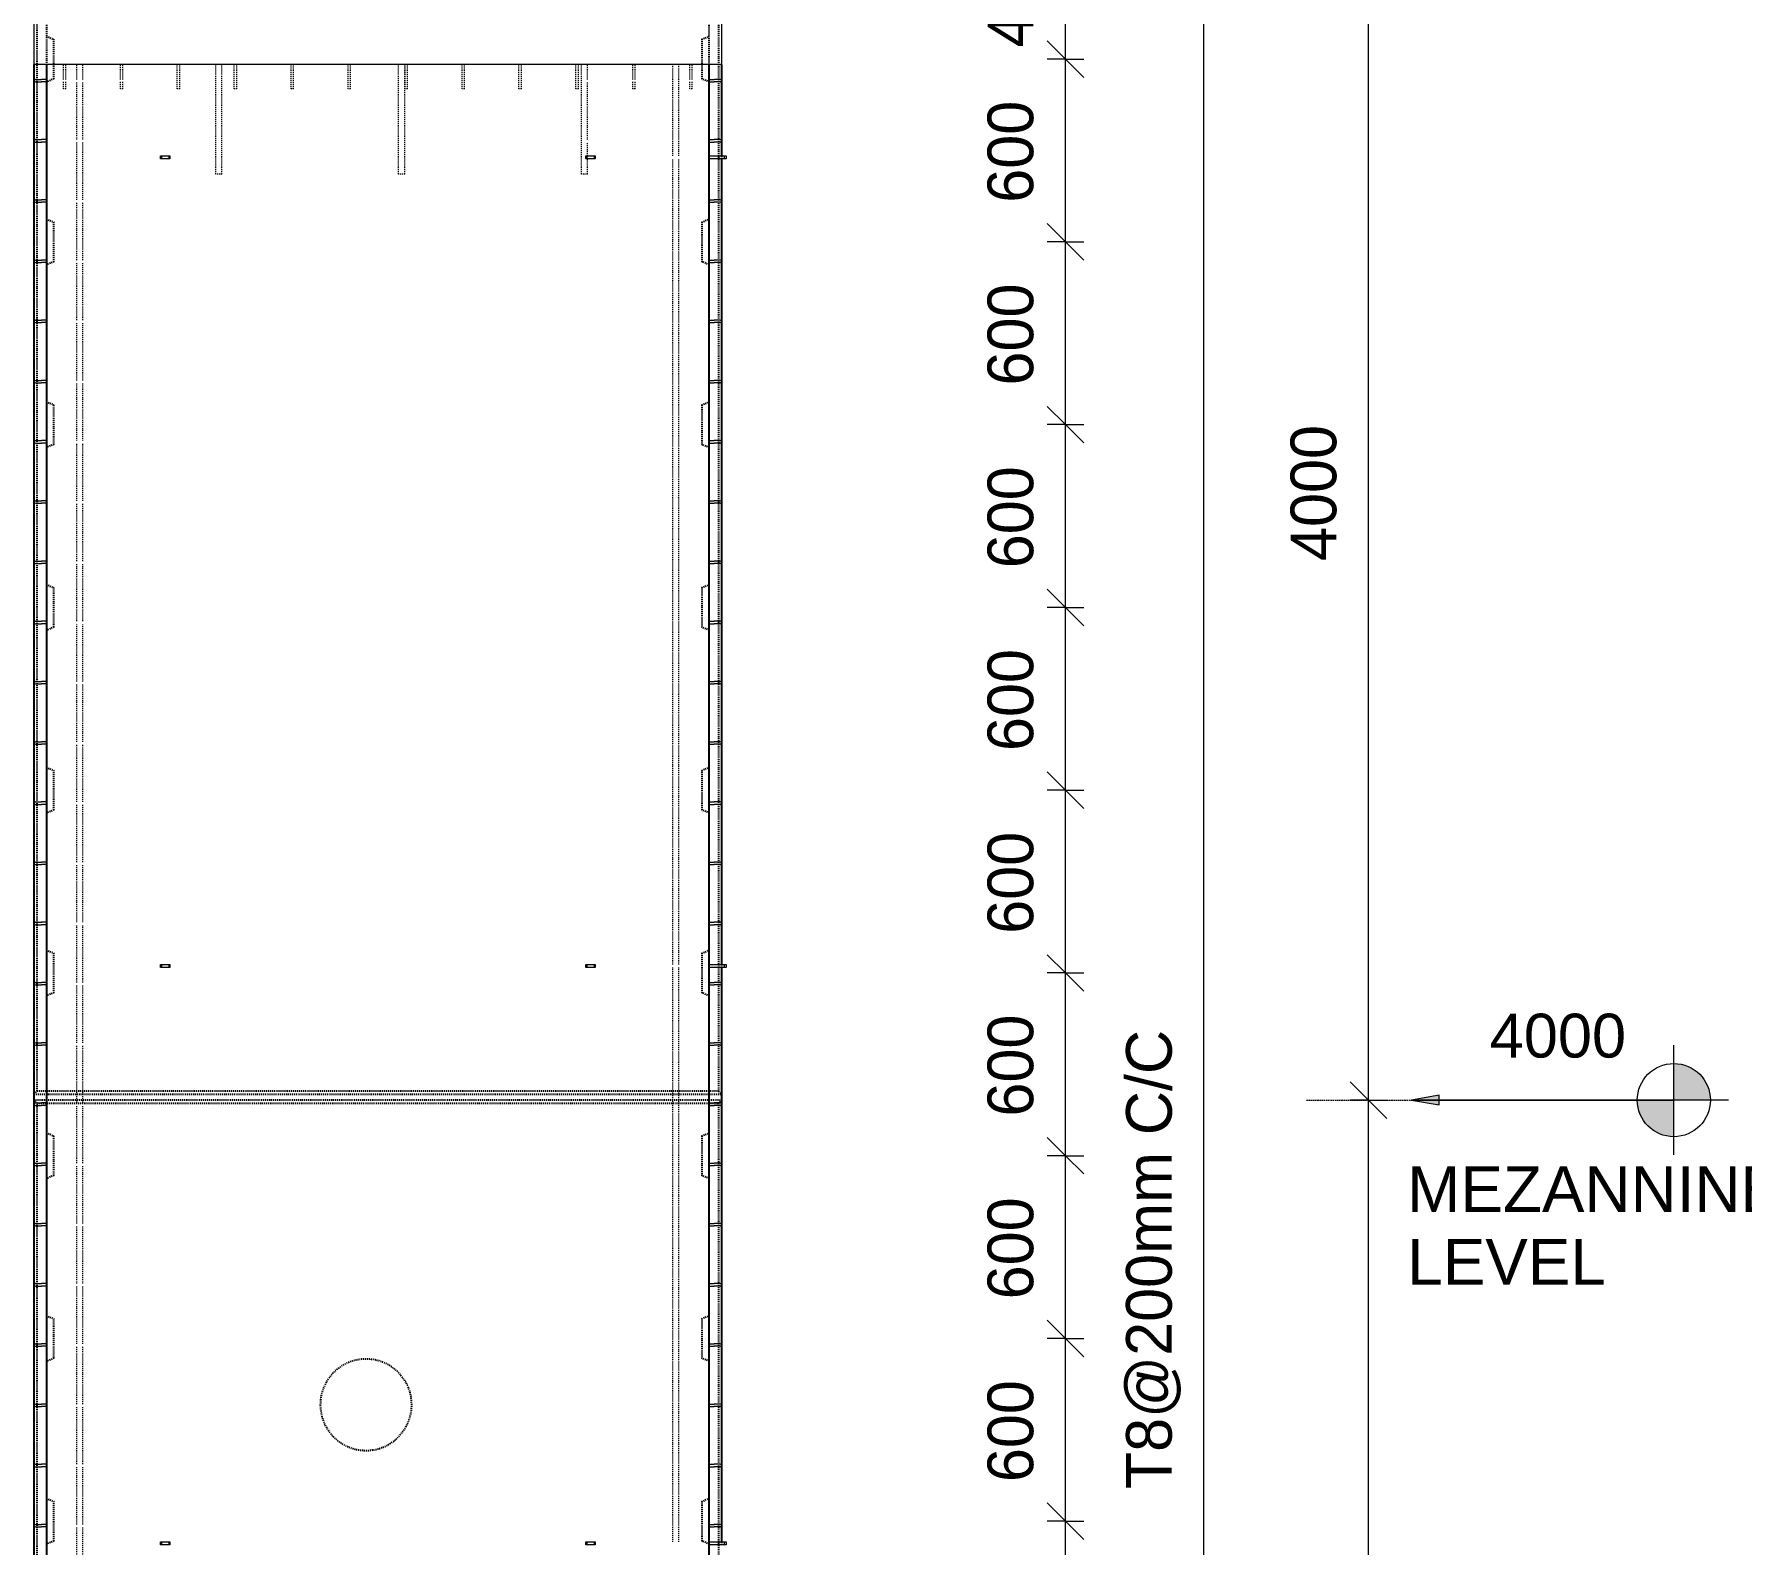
# Model space of a CAD drawing. Header units: millimetres. Extents: x 1002 to 19652, y -2551 to 13126.
# Drawn here: x 7787 to 13392, y 2200 to 7159 of the extents above; entities that cross this region are included whole.
import ezdxf

# ---------------------------------------------------------------- set-up
doc = ezdxf.new("R2010")
doc.units = ezdxf.units.MM
doc.linetypes.add('Dash', pattern=[6.36, 3.18, -3.18])
doc.linetypes.add('Hidden', pattern=[7.14, 4.76, -2.38])
for name, color, linetype, lineweight in [('A-ANNO-DIMS', 211, 'Continuous', 9), ('A-ANNO-DIMS-60', 211, 'Continuous', 9), ('A-DETL-HDLN', 90, 'Hidden', 18), ('A-GENM', 13, 'Continuous', 18), ('A-WALL', 113, 'Continuous', 25), ('A-WALL-HDLN', 110, 'Dash', 25), ('G-ANNO-DIMS', 111, 'Continuous', 9), ('G-ANNO-TEXT', 231, 'Continuous', 9), ('S-BEAM', 12, 'Continuous', 18), ('S-RBAR', 171, 'Continuous', 18)]:
    doc.layers.add(name, color=color, linetype=linetype, lineweight=lineweight)
doc.styles.add('Arial_1', font='arial.ttf', dxfattribs={"height": 150})
doc.styles.add('Arial_2', font='arial.ttf', dxfattribs={"height": 144})
doc.styles.add('Nirmala UI Semilight', font='NirmalaS.ttf', dxfattribs={"height": 150})
doc.dimstyles.new('Arrow_Filled_-_2_5_NI_UI_1', dxfattribs={"dimscale": 304.8, "dimtxt": 157.104592, "dimasz": 0.393701, "dimexe": 0.19685, "dimexo": 0.0625, "dimgap": 0.19685, "dimtad": 1, "dimdec": 4, "dimzin": 0, "dimdsep": 46, "dimtxsty": 'Nirmala UI Semilight', "dimblk1": 'OBLIQUE', "dimblk2": 'OBLIQUE', "dimsah": 1, "dimcen": 0.09, "dimazin": 0, "dimtfac": 1, "dimtdec": 4, "dimtix": 1, "dimtmove": 0, "dimatfit": 3, "dimfxl": 0.19685, "dimfxlon": 1, "dimtvp": 1, "dimtolj": 1, "dimtzin": 0, "dimarcsym": 2})

# ---------------------------------------------------------------- blocks, each defined once
blk = doc.blocks.new('M_Rectangular Corbel - M_Rectangular Corbel-2189266-Elevation Front')
at = {"layer": 'S-BEAM'}
for p, q in [((7786.6, 7060), (7786.6, 7310)), ((7786.6, 7310), (10042.6, 7310)), ((10042.6, 7310), (10042.6, 7060)), ((10042.6, 7060), (7786.6, 7060))]:
    blk.add_line(p, q, dxfattribs=at)
blk = doc.blocks.new('RR spread anchor face based - RR-SA-2_5-200-1726821-Elevation Front')
at = {"layer": 'A-GENM'}
for p, q in [((9597.6, 6760), (9600.1, 6760)), ((9597.6, 6750), (9597.6, 6760)), ((9600.1, 6750), (9597.6, 6750)), ((9600.1, 6760), (9625.1, 6760)), ((9600.1, 6760), (9600.1, 6750)), ((9625.1, 6750), (9600.1, 6750)), ((9625.1, 6760), (9627.6, 6760)), ((9625.1, 6760), (9625.1, 6750)), ((9627.6, 6750), (9625.1, 6750)), ((9627.6, 6760), (9627.6, 6750))]:
    blk.add_line(p, q, dxfattribs=at)
blk = doc.blocks.new('RR spread anchor face based - RR-SA-3_0-200-1726827-Elevation Front')
at = {"layer": 'A-GENM'}
for p, q in [((10002.6, 6760), (10052.6, 6760)), ((10052.6, 6750), (10002.6, 6750)), ((10052.6, 6760), (10057.6, 6760)), ((10052.6, 6750), (10052.6, 6760)), ((10057.6, 6750), (10052.6, 6750)), ((10057.6, 6760), (10057.6, 6750))]:
    blk.add_line(p, q, dxfattribs=at)
blk = doc.blocks.new('DIMBLOCK7-Elevation Front')
at = {"layer": 'A-ANNO-DIMS-60'}
for p, q in [((11171.6, 2277.5), (11111.6, 2337.5)), ((11171.6, 2277.5), (11111.6, 2277.5)), ((11171.6, 1677.5), (11171.6, 2277.5)), ((11171.6, 2277.5), (11231.6, 2217.5)), ((11171.6, 2277.5), (11231.6, 2277.5)), ((11171.6, 1677.5), (11111.6, 1737.5)), ((11171.6, 1677.5), (11111.6, 1677.5)), ((11171.6, 1677.5), (11231.6, 1617.5)), ((11171.6, 1677.5), (11231.6, 1677.5))]:
    blk.add_line(p, q, dxfattribs=at)
at = {"layer": 'A-ANNO-DIMS-60', "color": 0, "insert": (10915.8, 1806.1), "char_height": 150, "width": 411.328, "attachment_point": 1, "rotation": 90, "line_spacing_factor": 1.142579, "style": 'Nirmala UI Semilight'}
blk.add_mtext('600', dxfattribs=at)
blk = doc.blocks.new('_Oblique')
at = {"color": 0, "linetype": 'ByBlock', "lineweight": -2}
blk.add_line((-0.5, -0.5), (0.5, 0.5), dxfattribs=at)
blk = doc.blocks.new('DIMBLOCK8-Elevation Front')
at = {"layer": 'A-ANNO-DIMS-60'}
for p, q in [((11171.6, 2877.5), (11111.6, 2937.5)), ((11171.6, 2877.5), (11111.6, 2877.5)), ((11171.6, 2277.5), (11171.6, 2877.5)), ((11171.6, 2877.5), (11231.6, 2817.5)), ((11171.6, 2877.5), (11231.6, 2877.5)), ((11171.6, 2277.5), (11111.6, 2337.5)), ((11171.6, 2277.5), (11111.6, 2277.5)), ((11171.6, 2277.5), (11231.6, 2217.5)), ((11171.6, 2277.5), (11231.6, 2277.5))]:
    blk.add_line(p, q, dxfattribs=at)
at = {"layer": 'A-ANNO-DIMS-60', "color": 0, "insert": (10915.8, 2406.1), "char_height": 150, "width": 411.328, "attachment_point": 1, "rotation": 90, "line_spacing_factor": 1.142579, "style": 'Nirmala UI Semilight'}
blk.add_mtext('600', dxfattribs=at)
blk = doc.blocks.new('DIMBLOCK9-Elevation Front')
at = {"layer": 'A-ANNO-DIMS-60'}
for p, q in [((11171.6, 3477.5), (11111.6, 3537.5)), ((11171.6, 3477.5), (11111.6, 3477.5)), ((11171.6, 2877.5), (11171.6, 3477.5)), ((11171.6, 3477.5), (11231.6, 3417.5)), ((11171.6, 3477.5), (11231.6, 3477.5)), ((11171.6, 2877.5), (11111.6, 2937.5)), ((11171.6, 2877.5), (11111.6, 2877.5)), ((11171.6, 2877.5), (11231.6, 2817.5)), ((11171.6, 2877.5), (11231.6, 2877.5))]:
    blk.add_line(p, q, dxfattribs=at)
at = {"layer": 'A-ANNO-DIMS-60', "color": 0, "insert": (10915.8, 3006.1), "char_height": 150, "width": 411.328, "attachment_point": 1, "rotation": 90, "line_spacing_factor": 1.142579, "style": 'Nirmala UI Semilight'}
blk.add_mtext('600', dxfattribs=at)
blk = doc.blocks.new('DIMBLOCK10-Elevation Front')
at = {"layer": 'A-ANNO-DIMS-60'}
for p, q in [((11171.6, 4077.5), (11111.6, 4137.5)), ((11171.6, 4077.5), (11111.6, 4077.5)), ((11171.6, 3477.5), (11171.6, 4077.5)), ((11171.6, 4077.5), (11231.6, 4017.5)), ((11171.6, 4077.5), (11231.6, 4077.5)), ((11171.6, 3477.5), (11111.6, 3537.5)), ((11171.6, 3477.5), (11111.6, 3477.5)), ((11171.6, 3477.5), (11231.6, 3417.5)), ((11171.6, 3477.5), (11231.6, 3477.5))]:
    blk.add_line(p, q, dxfattribs=at)
at = {"layer": 'A-ANNO-DIMS-60', "color": 0, "insert": (10915.8, 3606.1), "char_height": 150, "width": 411.328, "attachment_point": 1, "rotation": 90, "line_spacing_factor": 1.142579, "style": 'Nirmala UI Semilight'}
blk.add_mtext('600', dxfattribs=at)
blk = doc.blocks.new('DIMBLOCK11-Elevation Front')
at = {"layer": 'A-ANNO-DIMS-60'}
for p, q in [((11171.6, 4677.5), (11111.6, 4737.5)), ((11171.6, 4677.5), (11111.6, 4677.5)), ((11171.6, 4077.5), (11171.6, 4677.5)), ((11171.6, 4677.5), (11231.6, 4617.5)), ((11171.6, 4677.5), (11231.6, 4677.5)), ((11171.6, 4077.5), (11111.6, 4137.5)), ((11171.6, 4077.5), (11111.6, 4077.5)), ((11171.6, 4077.5), (11231.6, 4017.5)), ((11171.6, 4077.5), (11231.6, 4077.5))]:
    blk.add_line(p, q, dxfattribs=at)
at = {"layer": 'A-ANNO-DIMS-60', "color": 0, "insert": (10915.8, 4206.1), "char_height": 150, "width": 411.328, "attachment_point": 1, "rotation": 90, "line_spacing_factor": 1.142579, "style": 'Nirmala UI Semilight'}
blk.add_mtext('600', dxfattribs=at)
blk = doc.blocks.new('DIMBLOCK12-Elevation Front')
at = {"layer": 'A-ANNO-DIMS-60'}
for p, q in [((11171.6, 5277.5), (11111.6, 5337.5)), ((11171.6, 5277.5), (11111.6, 5277.5)), ((11171.6, 4677.5), (11171.6, 5277.5)), ((11171.6, 5277.5), (11231.6, 5217.5)), ((11171.6, 5277.5), (11231.6, 5277.5)), ((11171.6, 4677.5), (11111.6, 4737.5)), ((11171.6, 4677.5), (11111.6, 4677.5)), ((11171.6, 4677.5), (11231.6, 4617.5)), ((11171.6, 4677.5), (11231.6, 4677.5))]:
    blk.add_line(p, q, dxfattribs=at)
at = {"layer": 'A-ANNO-DIMS-60', "color": 0, "insert": (10915.8, 4806.1), "char_height": 150, "width": 411.328, "attachment_point": 1, "rotation": 90, "line_spacing_factor": 1.142579, "style": 'Nirmala UI Semilight'}
blk.add_mtext('600', dxfattribs=at)
blk = doc.blocks.new('DIMBLOCK13-Elevation Front')
at = {"layer": 'A-ANNO-DIMS-60'}
for p, q in [((11171.6, 5877.5), (11111.6, 5937.5)), ((11171.6, 5877.5), (11111.6, 5877.5)), ((11171.6, 5277.5), (11171.6, 5877.5)), ((11171.6, 5877.5), (11231.6, 5817.5)), ((11171.6, 5877.5), (11231.6, 5877.5)), ((11171.6, 5277.5), (11111.6, 5337.5)), ((11171.6, 5277.5), (11111.6, 5277.5)), ((11171.6, 5277.5), (11231.6, 5217.5)), ((11171.6, 5277.5), (11231.6, 5277.5))]:
    blk.add_line(p, q, dxfattribs=at)
at = {"layer": 'A-ANNO-DIMS-60', "color": 0, "insert": (10915.8, 5406.1), "char_height": 150, "width": 411.328, "attachment_point": 1, "rotation": 90, "line_spacing_factor": 1.142579, "style": 'Nirmala UI Semilight'}
blk.add_mtext('600', dxfattribs=at)
blk = doc.blocks.new('DIMBLOCK14-Elevation Front')
at = {"layer": 'A-ANNO-DIMS-60'}
for p, q in [((11171.6, 6477.5), (11111.6, 6537.5)), ((11171.6, 6477.5), (11111.6, 6477.5)), ((11171.6, 5877.5), (11171.6, 6477.5)), ((11171.6, 6477.5), (11231.6, 6417.5)), ((11171.6, 6477.5), (11231.6, 6477.5)), ((11171.6, 5877.5), (11111.6, 5937.5)), ((11171.6, 5877.5), (11111.6, 5877.5)), ((11171.6, 5877.5), (11231.6, 5817.5)), ((11171.6, 5877.5), (11231.6, 5877.5))]:
    blk.add_line(p, q, dxfattribs=at)
at = {"layer": 'A-ANNO-DIMS-60', "color": 0, "insert": (10915.8, 6006.1), "char_height": 150, "width": 411.328, "attachment_point": 1, "rotation": 90, "line_spacing_factor": 1.142579, "style": 'Nirmala UI Semilight'}
blk.add_mtext('600', dxfattribs=at)
blk = doc.blocks.new('DIMBLOCK15-Elevation Front')
at = {"layer": 'A-ANNO-DIMS-60'}
for p, q in [((11171.6, 7077.5), (11111.6, 7137.5)), ((11171.6, 7077.5), (11111.6, 7077.5)), ((11171.6, 6477.5), (11171.6, 7077.5)), ((11171.6, 7077.5), (11231.6, 7017.5)), ((11171.6, 7077.5), (11231.6, 7077.5)), ((11171.6, 6477.5), (11111.6, 6537.5)), ((11171.6, 6477.5), (11111.6, 6477.5)), ((11171.6, 6477.5), (11231.6, 6417.5)), ((11171.6, 6477.5), (11231.6, 6477.5))]:
    blk.add_line(p, q, dxfattribs=at)
at = {"layer": 'A-ANNO-DIMS-60', "color": 0, "insert": (10915.8, 6606.1), "char_height": 150, "width": 411.328, "attachment_point": 1, "rotation": 90, "line_spacing_factor": 1.142579, "style": 'Nirmala UI Semilight'}
blk.add_mtext('600', dxfattribs=at)
blk = doc.blocks.new('DIMBLOCK16-Elevation Front')
at = {"layer": 'A-ANNO-DIMS-60'}
for p, q in [((11171.6, 7500), (11111.6, 7560)), ((11171.6, 7500), (11111.6, 7500)), ((11171.6, 7077.5), (11171.6, 7500)), ((11171.6, 7500), (11231.6, 7440)), ((11171.6, 7500), (11231.6, 7500)), ((11171.6, 7077.5), (11111.6, 7137.5)), ((11171.6, 7077.5), (11111.6, 7077.5)), ((11171.6, 7077.5), (11231.6, 7017.5)), ((11171.6, 7077.5), (11231.6, 7077.5))]:
    blk.add_line(p, q, dxfattribs=at)
at = {"layer": 'A-ANNO-DIMS-60', "color": 0, "insert": (10915.8, 7115.9), "char_height": 150, "width": 414.756, "attachment_point": 1, "rotation": 90, "line_spacing_factor": 1.142579, "style": 'Nirmala UI Semilight'}
blk.add_mtext('422', dxfattribs=at)
blk = doc.blocks.new('DIMBLOCK19-Elevation Front')
at = {"layer": 'A-ANNO-DIMS-60'}
for p, q in [((11626.2, 7600), (11566.2, 7660)), ((11626.2, 7600), (11566.2, 7600)), ((11626.2, -1295), (11626.2, 7600)), ((11626.2, 7600), (11686.2, 7540)), ((11626.2, 7600), (11686.2, 7600)), ((11626.2, -1295), (11566.2, -1235)), ((11626.2, -1295), (11566.2, -1295)), ((11626.2, -1295), (11686.2, -1355)), ((11626.2, -1295), (11686.2, -1295))]:
    blk.add_line(p, q, dxfattribs=at)
at = {"layer": 'A-ANNO-DIMS-60', "color": 0, "insert": (11370.5, 2382.7), "char_height": 150, "width": 1847.55, "attachment_point": 1, "rotation": 90, "line_spacing_factor": 1.142579, "style": 'Nirmala UI Semilight'}
blk.add_mtext('T8@200mm C/C', dxfattribs=at)
blk = doc.blocks.new('Spot Elevations - M_Spot Elevation - Target Filled-10609-Elevation Front')
at = {"layer": 'G-ANNO-DIMS'}
h = blk.add_hatch(color=256, dxfattribs=at)
edge = h.paths.add_edge_path()
edge.add_line((13119.4, 7660), (13239.4, 7660))
edge.add_arc((13119.4, 7660), 120, 0, 90)
edge.add_line((13119.4, 7780), (13119.4, 7660))
h = blk.add_hatch(color=256, dxfattribs=at)
edge = h.paths.add_edge_path()
edge.add_line((13119.4, 7660), (12999.4, 7660))
edge.add_arc((13119.4, 7660), 120, 180, 270)
edge.add_line((13119.4, 7540), (13119.4, 7660))
for p, q in [((13119.4, 7480), (13119.4, 7840)), ((13299.4, 7660), (12279.4, 7660))]:
    blk.add_line(p, q, dxfattribs=at)
blk.add_circle((13119.4, 7660), 120, dxfattribs=at)
blk = doc.blocks.new('DIMBLOCK87-Elevation Front')
at = {"layer": 'A-ANNO-DIMS-60'}
for p, q in [((12166.2, 3660), (12106.2, 3720)), ((12166.2, 3660), (12106.2, 3660)), ((12166.2, -1395), (12166.2, 3660)), ((12166.2, 3660), (12226.2, 3600)), ((12166.2, 3660), (12226.2, 3660)), ((12166.2, -1395), (12106.2, -1335)), ((12166.2, -1395), (12106.2, -1395)), ((12166.2, -1395), (12226.2, -1455)), ((12166.2, -1395), (12226.2, -1395))]:
    blk.add_line(p, q, dxfattribs=at)
at = {"layer": 'A-ANNO-DIMS-60', "color": 0, "insert": (11910.5, 904), "char_height": 150, "width": 548.438, "attachment_point": 1, "rotation": 90, "line_spacing_factor": 1.142579, "style": 'Nirmala UI Semilight'}
blk.add_mtext('5055', dxfattribs=at)
blk = doc.blocks.new('DIMBLOCK88-Elevation Front')
at = {"layer": 'A-ANNO-DIMS-60'}
for p, q in [((12166.2, 7660), (12106.2, 7720)), ((12166.2, 7660), (12106.2, 7660)), ((12166.2, 3660), (12166.2, 7660)), ((12166.2, 7660), (12226.2, 7600)), ((12166.2, 7660), (12226.2, 7660)), ((12166.2, 3660), (12106.2, 3720)), ((12166.2, 3660), (12106.2, 3660)), ((12166.2, 3660), (12226.2, 3600)), ((12166.2, 3660), (12226.2, 3660))]:
    blk.add_line(p, q, dxfattribs=at)
at = {"layer": 'A-ANNO-DIMS-60', "color": 0, "insert": (11910.5, 5430.1), "char_height": 150, "width": 551.866, "attachment_point": 1, "rotation": 90, "line_spacing_factor": 1.142579, "style": 'Nirmala UI Semilight'}
blk.add_mtext('4000', dxfattribs=at)

msp = doc.modelspace()

# ---------------------------------------------------------------- hatches: boundary and pattern name
at = {"layer": 'G-ANNO-DIMS'}
msp.add_hatch(color=256, dxfattribs=at).paths.add_polyline_path([(12307.68887, 3660.00692), (12397.68887, 3644.13749), (12397.68887, 3675.87634)])

# ---------------------------------------------------------------- linework, layer by layer
at = {"layer": 'A-DETL-HDLN'}
msp.add_line((11962.56745, 3660.00692), (12782.56745, 3660.00692), dxfattribs=at)
at = {"layer": 'A-WALL'}
for p, q in [((7786.56745, 7007.38007), (7786.56745, 7060)), ((7786.56745, 6809.71341), (7786.56745, 7006.61993)), ((7826.5695, 7060), (7826.5695, -1395)), ((10002.56745, -1395), (10002.56745, 7060)), ((10042.56745, 7060), (10042.56745, 7007.38007)), ((10042.56745, 7006.61993), (10042.56745, 6809.71341)), ((7786.56745, 6612.04674), (7786.56745, 6808.95326)), ((10042.56745, 6808.95326), (10042.56745, 6760)), ((10042.56745, 6750), (10042.56745, 6612.04674)), ((7786.56745, 6414.38007), (7786.56745, 6611.28659)), ((10042.56745, 6611.28659), (10042.56745, 6414.38007)), ((7786.56745, 6216.71341), (7786.56745, 6413.61993)), ((10042.56745, 6413.61993), (10042.56745, 6216.71341)), ((7786.56745, 6019.04674), (7786.56745, 6215.95326)), ((10042.56745, 6215.95326), (10042.56745, 6019.04674)), ((7786.56745, 5821.38007), (7786.56745, 6018.28659)), ((10042.56745, 6018.28659), (10042.56745, 5821.38007)), ((7786.56745, 5623.71341), (7786.56745, 5820.61993)), ((10042.56745, 5820.61993), (10042.56745, 5623.71341)), ((7786.56745, 5426.04674), (7786.56745, 5622.95326)), ((10042.56745, 5622.95326), (10042.56745, 5426.04674)), ((7786.56745, 5228.38007), (7786.56745, 5425.28659)), ((10042.56745, 5425.28659), (10042.56745, 5228.38007)), ((7786.56745, 5030.71341), (7786.56745, 5227.61993)), ((10042.56745, 5227.61993), (10042.56745, 5030.71341)), ((7786.56745, 4833.04674), (7786.56745, 5029.95326)), ((10042.56745, 5029.95326), (10042.56745, 4833.04674)), ((7786.56745, 4635.38007), (7786.56745, 4832.28659)), ((10042.56745, 4832.28659), (10042.56745, 4635.38007)), ((7786.56745, 4437.71341), (7786.56745, 4634.61993)), ((10042.56745, 4634.61993), (10042.56745, 4437.71341)), ((7786.56745, 4240.04674), (7786.56745, 4436.95326)), ((10042.56745, 4436.95326), (10042.56745, 4240.04674)), ((7786.56745, 4042.38007), (7786.56745, 4239.28659)), ((10042.56745, 4239.28659), (10042.56745, 4105)), ((10042.56745, 4095), (10042.56745, 4042.38007)), ((7786.56745, 3844.71341), (7786.56745, 4041.61993)), ((10042.56745, 4041.61993), (10042.56745, 3844.71341)), ((7786.56745, 3647.04674), (7786.56745, 3843.95326)), ((10042.56745, 3843.95326), (10042.56745, 3647.04674)), ((7786.56745, 3449.38007), (7786.56745, 3646.28659)), ((10042.56745, 3646.28659), (10042.56745, 3449.38007)), ((7786.56745, 3251.71341), (7786.56745, 3448.61993)), ((10042.56745, 3448.61993), (10042.56745, 3251.71341)), ((7786.56745, 3054.04674), (7786.56745, 3250.95326)), ((10042.56745, 3250.95326), (10042.56745, 3054.04674)), ((7786.56745, 2856.38007), (7786.56745, 3053.28659)), ((10042.56745, 3053.28659), (10042.56745, 2856.38007)), ((7786.56745, 2658.71341), (7786.56745, 2855.61993)), ((10042.56745, 2855.61993), (10042.56745, 2658.71341)), ((7786.56745, 2461.04674), (7786.56745, 2657.95326)), ((10042.56745, 2657.95326), (10042.56745, 2461.04674)), ((7786.56745, 2263.38007), (7786.56745, 2460.28659)), ((10042.56745, 2460.28659), (10042.56745, 2263.38007)), ((7786.56745, 2065.71341), (7786.56745, 2262.61993)), ((10042.56745, 2262.61993), (10042.56745, 2210))]:
    msp.add_line(p, q, dxfattribs=at)
at = {"layer": 'A-WALL-HDLN'}
for p, q in [((7796.57004, 3689.94073), (7796.57004, 7660)), ((10032.62415, 7660), (10032.62415, 3689.94073)), ((7826.5695, 7309.95039), (7826.5695, 7060.04961)), ((10002.56745, 7060.04961), (10002.56745, 7309.95039)), ((7826.56745, 7152.50781), (7851.56745, 7142.50781)), ((7851.56745, 7012.50781), (7851.56745, 7142.50781)), ((9977.56745, 7142.50781), (10002.56745, 7152.50781)), ((9977.56745, 7142.50781), (9977.56745, 7012.50781)), ((7851.56745, 7012.50781), (7826.56745, 7002.50781)), ((10002.56745, 7002.50781), (9977.56745, 7012.50781)), ((10042.56745, 6759.95039), (10042.56745, 6750.04961)), ((7826.56745, 6552.50781), (7851.56745, 6542.50781)), ((7851.56745, 6412.50781), (7851.56745, 6542.50781)), ((9977.56745, 6542.50781), (10002.56745, 6552.50781)), ((9977.56745, 6542.50781), (9977.56745, 6412.50781)), ((7851.56745, 6412.50781), (7826.56745, 6402.50781)), ((10002.56745, 6402.50781), (9977.56745, 6412.50781)), ((7826.56745, 5952.50781), (7851.56745, 5942.50781)), ((7851.56745, 5812.50781), (7851.56745, 5942.50781)), ((9977.56745, 5942.50781), (10002.56745, 5952.50781)), ((9977.56745, 5942.50781), (9977.56745, 5812.50781)), ((7851.56745, 5812.50781), (7826.56745, 5802.50781)), ((10002.56745, 5802.50781), (9977.56745, 5812.50781)), ((7826.56745, 5352.50781), (7851.56745, 5342.50781)), ((7851.56745, 5212.50781), (7851.56745, 5342.50781)), ((9977.56745, 5342.50781), (10002.56745, 5352.50781)), ((9977.56745, 5342.50781), (9977.56745, 5212.50781)), ((7851.56745, 5212.50781), (7826.56745, 5202.50781)), ((10002.56745, 5202.50781), (9977.56745, 5212.50781)), ((7826.56745, 4752.50781), (7851.56745, 4742.50781)), ((7851.56745, 4612.50781), (7851.56745, 4742.50781)), ((9977.56745, 4742.50781), (10002.56745, 4752.50781)), ((9977.56745, 4742.50781), (9977.56745, 4612.50781)), ((7851.56745, 4612.50781), (7826.56745, 4602.50781)), ((10002.56745, 4602.50781), (9977.56745, 4612.50781)), ((7826.56745, 4152.50781), (7851.56745, 4142.50781)), ((9977.56745, 4142.50781), (10002.56745, 4152.50781)), ((7851.56745, 4012.50781), (7851.56745, 4142.50781)), ((9977.56745, 4142.50781), (9977.56745, 4012.50781)), ((10042.56745, 4104.95039), (10042.56745, 4095.04961)), ((7851.56745, 4012.50781), (7826.56745, 4002.50781)), ((10002.56745, 4002.50781), (9977.56745, 4012.50781)), ((7786.56745, 3680), (10042.56745, 3680)), ((10042.56745, 3660), (7786.56745, 3660)), ((7786.60869, 3679.97938), (7796.57004, 3689.94073)), ((7796.57004, 3650.05927), (7786.60869, 3660.02062)), ((10032.62415, 3689.94073), (7796.57004, 3689.94073)), ((7796.57004, -1395), (7796.57004, 3650.05927)), ((7796.57004, 3650.05927), (10032.62415, 3650.05927)), ((10032.62415, 3689.94073), (10042.56573, 3679.99914)), ((10042.56573, 3660.00086), (10032.62415, 3650.05927)), ((10032.62415, 3650.05927), (10032.62415, -1395)), ((7826.56745, 3552.50781), (7851.56745, 3542.50781)), ((7851.56745, 3412.50781), (7851.56745, 3542.50781)), ((9977.56745, 3542.50781), (10002.56745, 3552.50781)), ((9977.56745, 3542.50781), (9977.56745, 3412.50781)), ((7851.56745, 3412.50781), (7826.56745, 3402.50781)), ((10002.56745, 3402.50781), (9977.56745, 3412.50781)), ((7826.56745, 2952.50781), (7851.56745, 2942.50781)), ((7851.56745, 2812.50781), (7851.56745, 2942.50781)), ((9977.56745, 2942.50781), (10002.56745, 2952.50781)), ((9977.56745, 2942.50781), (9977.56745, 2812.50781)), ((7851.56745, 2812.50781), (7826.56745, 2802.50781)), ((10002.56745, 2802.50781), (9977.56745, 2812.50781)), ((7826.56745, 2352.50781), (7851.56745, 2342.50781)), ((7851.56745, 2212.50781), (7851.56745, 2342.50781)), ((9977.56745, 2342.50781), (10002.56745, 2352.50781)), ((9977.56745, 2342.50781), (9977.56745, 2212.50781)), ((7851.56745, 2212.50781), (7826.56745, 2202.50781)), ((10002.56745, 2202.50781), (9977.56745, 2212.50781)), ((10042.56745, 2209.95039), (10042.56745, 2200.04961))]:
    msp.add_line(p, q, dxfattribs=at)
for start, end in [(0, 180), (180, 0)]:
    msp.add_arc((8875.86819, 2660), 150, start, end, dxfattribs=at)
at = {"layer": 'G-ANNO-DIMS'}
for p, q in [((12397.68887, 3675.87634), (12307.68887, 3660.00692)), ((12307.68887, 3660.00692), (12397.68887, 3644.13749)), ((12307.68887, 3660.00692), (12568.2376, 3660.00692)), ((12397.68887, 3644.13749), (12397.68887, 3675.87634)), ((12568.2376, 3660.00692), (13168.4904, 3660.00692))]:
    msp.add_line(p, q, dxfattribs=at)
at = {"layer": 'S-RBAR'}
for p, q in [((7790.56745, 7011), (7810.56745, 7011)), ((7826.5695, 7011), (7810.56745, 7011)), ((10002.56745, 7011), (10018.56745, 7011)), ((10038.56745, 7011), (10018.56745, 7011)), ((7790.56745, 7003), (7810.56745, 7003)), ((7826.5695, 7003), (7810.56745, 7003)), ((10002.56745, 7003), (10018.56745, 7003)), ((10038.56745, 7003), (10018.56745, 7003)), ((7790.56745, 6813.33333), (7810.56745, 6813.33333)), ((7790.56745, 6805.33333), (7810.56745, 6805.33333)), ((7826.5695, 6813.33333), (7810.56745, 6813.33333)), ((7826.5695, 6805.33333), (7810.56745, 6805.33333)), ((10002.56745, 6813.33333), (10018.56745, 6813.33333)), ((10002.56745, 6805.33333), (10018.56745, 6805.33333)), ((10038.56745, 6813.33333), (10018.56745, 6813.33333)), ((10038.56745, 6805.33333), (10018.56745, 6805.33333)), ((7790.56745, 6615.66667), (7810.56745, 6615.66667)), ((7826.5695, 6615.66667), (7810.56745, 6615.66667)), ((10002.56745, 6615.66667), (10018.56745, 6615.66667)), ((10038.56745, 6615.66667), (10018.56745, 6615.66667)), ((7790.56745, 6607.66667), (7810.56745, 6607.66667)), ((7826.5695, 6607.66667), (7810.56745, 6607.66667)), ((10002.56745, 6607.66667), (10018.56745, 6607.66667)), ((10038.56745, 6607.66667), (10018.56745, 6607.66667)), ((7790.56745, 6418), (7810.56745, 6418)), ((7790.56745, 6410), (7810.56745, 6410)), ((7826.5695, 6418), (7810.56745, 6418)), ((7826.5695, 6410), (7810.56745, 6410)), ((10002.56745, 6418), (10018.56745, 6418)), ((10002.56745, 6410), (10018.56745, 6410)), ((10038.56745, 6418), (10018.56745, 6418)), ((10038.56745, 6410), (10018.56745, 6410)), ((7790.56745, 6220.33333), (7810.56745, 6220.33333)), ((7790.56745, 6212.33333), (7810.56745, 6212.33333)), ((7826.5695, 6220.33333), (7810.56745, 6220.33333)), ((7826.5695, 6212.33333), (7810.56745, 6212.33333)), ((10002.56745, 6220.33333), (10018.56745, 6220.33333)), ((10002.56745, 6212.33333), (10018.56745, 6212.33333)), ((10038.56745, 6220.33333), (10018.56745, 6220.33333)), ((10038.56745, 6212.33333), (10018.56745, 6212.33333)), ((7790.56745, 6022.66667), (7810.56745, 6022.66667)), ((7790.56745, 6014.66667), (7810.56745, 6014.66667)), ((7826.5695, 6022.66667), (7810.56745, 6022.66667)), ((7826.5695, 6014.66667), (7810.56745, 6014.66667)), ((10002.56745, 6022.66667), (10018.56745, 6022.66667)), ((10002.56745, 6014.66667), (10018.56745, 6014.66667)), ((10038.56745, 6022.66667), (10018.56745, 6022.66667)), ((10038.56745, 6014.66667), (10018.56745, 6014.66667)), ((7790.56745, 5825), (7810.56745, 5825)), ((7790.56745, 5817), (7810.56745, 5817)), ((7826.5695, 5825), (7810.56745, 5825)), ((7826.5695, 5817), (7810.56745, 5817)), ((10002.56745, 5825), (10018.56745, 5825)), ((10002.56745, 5817), (10018.56745, 5817)), ((10038.56745, 5825), (10018.56745, 5825)), ((10038.56745, 5817), (10018.56745, 5817)), ((7790.56745, 5627.33333), (7810.56745, 5627.33333)), ((7790.56745, 5619.33333), (7810.56745, 5619.33333)), ((7826.5695, 5627.33333), (7810.56745, 5627.33333)), ((7826.5695, 5619.33333), (7810.56745, 5619.33333)), ((10002.56745, 5627.33333), (10018.56745, 5627.33333)), ((10002.56745, 5619.33333), (10018.56745, 5619.33333)), ((10038.56745, 5627.33333), (10018.56745, 5627.33333)), ((10038.56745, 5619.33333), (10018.56745, 5619.33333)), ((7790.56745, 5429.66667), (7810.56745, 5429.66667)), ((7790.56745, 5421.66667), (7810.56745, 5421.66667)), ((7826.5695, 5429.66667), (7810.56745, 5429.66667)), ((7826.5695, 5421.66667), (7810.56745, 5421.66667)), ((10002.56745, 5429.66667), (10018.56745, 5429.66667)), ((10002.56745, 5421.66667), (10018.56745, 5421.66667)), ((10038.56745, 5429.66667), (10018.56745, 5429.66667)), ((10038.56745, 5421.66667), (10018.56745, 5421.66667)), ((7790.56745, 5232), (7810.56745, 5232)), ((7790.56745, 5224), (7810.56745, 5224)), ((7826.5695, 5232), (7810.56745, 5232)), ((7826.5695, 5224), (7810.56745, 5224)), ((10002.56745, 5232), (10018.56745, 5232)), ((10002.56745, 5224), (10018.56745, 5224)), ((10038.56745, 5232), (10018.56745, 5232)), ((10038.56745, 5224), (10018.56745, 5224)), ((7790.56745, 5034.33333), (7810.56745, 5034.33333)), ((7790.56745, 5026.33333), (7810.56745, 5026.33333)), ((7826.5695, 5034.33333), (7810.56745, 5034.33333)), ((7826.5695, 5026.33333), (7810.56745, 5026.33333)), ((10002.56745, 5034.33333), (10018.56745, 5034.33333)), ((10002.56745, 5026.33333), (10018.56745, 5026.33333)), ((10038.56745, 5034.33333), (10018.56745, 5034.33333)), ((10038.56745, 5026.33333), (10018.56745, 5026.33333)), ((7790.56745, 4836.66667), (7810.56745, 4836.66667)), ((7790.56745, 4828.66667), (7810.56745, 4828.66667)), ((7826.5695, 4836.66667), (7810.56745, 4836.66667)), ((7826.5695, 4828.66667), (7810.56745, 4828.66667)), ((10002.56745, 4836.66667), (10018.56745, 4836.66667)), ((10002.56745, 4828.66667), (10018.56745, 4828.66667)), ((10038.56745, 4836.66667), (10018.56745, 4836.66667)), ((10038.56745, 4828.66667), (10018.56745, 4828.66667)), ((7790.56745, 4639), (7810.56745, 4639)), ((7790.56745, 4631), (7810.56745, 4631)), ((7826.5695, 4639), (7810.56745, 4639)), ((7826.5695, 4631), (7810.56745, 4631)), ((10002.56745, 4639), (10018.56745, 4639)), ((10002.56745, 4631), (10018.56745, 4631)), ((10038.56745, 4639), (10018.56745, 4639)), ((10038.56745, 4631), (10018.56745, 4631)), ((7790.56745, 4441.33333), (7810.56745, 4441.33333)), ((7790.56745, 4433.33333), (7810.56745, 4433.33333)), ((7826.5695, 4441.33333), (7810.56745, 4441.33333)), ((7826.5695, 4433.33333), (7810.56745, 4433.33333)), ((10002.56745, 4441.33333), (10018.56745, 4441.33333)), ((10002.56745, 4433.33333), (10018.56745, 4433.33333)), ((10038.56745, 4441.33333), (10018.56745, 4441.33333)), ((10038.56745, 4433.33333), (10018.56745, 4433.33333)), ((7790.56745, 4243.66667), (7810.56745, 4243.66667)), ((7790.56745, 4235.66667), (7810.56745, 4235.66667)), ((7826.5695, 4243.66667), (7810.56745, 4243.66667)), ((7826.5695, 4235.66667), (7810.56745, 4235.66667)), ((10002.56745, 4243.66667), (10018.56745, 4243.66667)), ((10002.56745, 4235.66667), (10018.56745, 4235.66667)), ((10038.56745, 4243.66667), (10018.56745, 4243.66667)), ((10038.56745, 4235.66667), (10018.56745, 4235.66667)), ((7790.56745, 4046), (7810.56745, 4046)), ((7790.56745, 4038), (7810.56745, 4038)), ((7826.5695, 4046), (7810.56745, 4046)), ((7826.5695, 4038), (7810.56745, 4038)), ((10002.56745, 4046), (10018.56745, 4046)), ((10002.56745, 4038), (10018.56745, 4038)), ((10038.56745, 4046), (10018.56745, 4046)), ((10038.56745, 4038), (10018.56745, 4038)), ((7790.56745, 3848.33333), (7810.56745, 3848.33333)), ((7790.56745, 3840.33333), (7810.56745, 3840.33333)), ((7826.5695, 3848.33333), (7810.56745, 3848.33333)), ((7826.5695, 3840.33333), (7810.56745, 3840.33333)), ((10002.56745, 3848.33333), (10018.56745, 3848.33333)), ((10002.56745, 3840.33333), (10018.56745, 3840.33333)), ((10038.56745, 3848.33333), (10018.56745, 3848.33333)), ((10038.56745, 3840.33333), (10018.56745, 3840.33333)), ((7790.56745, 3650.66667), (7810.56745, 3650.66667)), ((7826.5695, 3650.66667), (7810.56745, 3650.66667)), ((10002.56745, 3650.66667), (10018.56745, 3650.66667)), ((10038.56745, 3650.66667), (10018.56745, 3650.66667)), ((7790.56745, 3642.66667), (7810.56745, 3642.66667)), ((7826.5695, 3642.66667), (7810.56745, 3642.66667)), ((10002.56745, 3642.66667), (10018.56745, 3642.66667)), ((10038.56745, 3642.66667), (10018.56745, 3642.66667)), ((7790.56745, 3453), (7810.56745, 3453)), ((7790.56745, 3445), (7810.56745, 3445)), ((7826.5695, 3453), (7810.56745, 3453)), ((7826.5695, 3445), (7810.56745, 3445)), ((10002.56745, 3453), (10018.56745, 3453)), ((10002.56745, 3445), (10018.56745, 3445)), ((10038.56745, 3453), (10018.56745, 3453)), ((10038.56745, 3445), (10018.56745, 3445)), ((7790.56745, 3255.33333), (7810.56745, 3255.33333)), ((7826.5695, 3255.33333), (7810.56745, 3255.33333)), ((10002.56745, 3255.33333), (10018.56745, 3255.33333)), ((10038.56745, 3255.33333), (10018.56745, 3255.33333)), ((7790.56745, 3247.33333), (7810.56745, 3247.33333)), ((7826.5695, 3247.33333), (7810.56745, 3247.33333)), ((10002.56745, 3247.33333), (10018.56745, 3247.33333)), ((10038.56745, 3247.33333), (10018.56745, 3247.33333)), ((7790.56745, 3057.66667), (7810.56745, 3057.66667)), ((7790.56745, 3049.66667), (7810.56745, 3049.66667)), ((7826.5695, 3057.66667), (7810.56745, 3057.66667)), ((7826.5695, 3049.66667), (7810.56745, 3049.66667)), ((10002.56745, 3057.66667), (10018.56745, 3057.66667)), ((10002.56745, 3049.66667), (10018.56745, 3049.66667)), ((10038.56745, 3057.66667), (10018.56745, 3057.66667)), ((10038.56745, 3049.66667), (10018.56745, 3049.66667)), ((7790.56745, 2860), (7810.56745, 2860)), ((7826.5695, 2860), (7810.56745, 2860)), ((10002.56745, 2860), (10018.56745, 2860)), ((10038.56745, 2860), (10018.56745, 2860)), ((7790.56745, 2852), (7810.56745, 2852)), ((7826.5695, 2852), (7810.56745, 2852)), ((10002.56745, 2852), (10018.56745, 2852)), ((10038.56745, 2852), (10018.56745, 2852)), ((7790.56745, 2662.33333), (7810.56745, 2662.33333)), ((7790.56745, 2654.33333), (7810.56745, 2654.33333)), ((7826.5695, 2662.33333), (7810.56745, 2662.33333)), ((7826.5695, 2654.33333), (7810.56745, 2654.33333)), ((10002.56745, 2662.33333), (10018.56745, 2662.33333)), ((10002.56745, 2654.33333), (10018.56745, 2654.33333)), ((10038.56745, 2662.33333), (10018.56745, 2662.33333)), ((10038.56745, 2654.33333), (10018.56745, 2654.33333)), ((7790.56745, 2464.66667), (7810.56745, 2464.66667)), ((7790.56745, 2456.66667), (7810.56745, 2456.66667)), ((7826.5695, 2464.66667), (7810.56745, 2464.66667)), ((7826.5695, 2456.66667), (7810.56745, 2456.66667)), ((10002.56745, 2464.66667), (10018.56745, 2464.66667)), ((10002.56745, 2456.66667), (10018.56745, 2456.66667)), ((10038.56745, 2464.66667), (10018.56745, 2464.66667)), ((10038.56745, 2456.66667), (10018.56745, 2456.66667)), ((7790.56745, 2267), (7810.56745, 2267)), ((7790.56745, 2259), (7810.56745, 2259)), ((7826.5695, 2267), (7810.56745, 2267)), ((7826.5695, 2259), (7810.56745, 2259)), ((10002.56745, 2267), (10018.56745, 2267)), ((10002.56745, 2259), (10018.56745, 2259)), ((10038.56745, 2267), (10018.56745, 2267)), ((10038.56745, 2259), (10018.56745, 2259))]:
    msp.add_line(p, q, dxfattribs=at)
at = {"layer": 'S-RBAR', "linetype": 'Dash'}
for p, q in [((7882.56745, 7011), (7882.56745, 7060)), ((7890.56745, 7011), (7890.56745, 7060)), ((7926.56745, 7011), (7926.56745, 7060)), ((7946.56745, 7011), (7946.56745, 7060)), ((8069.47655, 7011), (8069.47655, 7060)), ((8077.47655, 7011), (8077.47655, 7060)), ((8256.38564, 6980.31382), (8256.38564, 7060)), ((8264.38564, 6980.31382), (8264.38564, 7060)), ((8383.00495, 6700), (8383.00495, 7060)), ((8403.00495, 6700), (8403.00495, 7060)), ((8443.29473, 6980.31382), (8443.29473, 7060)), ((8451.29473, 6980.31382), (8451.29473, 7060)), ((8630.20382, 6980.31382), (8630.20382, 7060)), ((8638.20382, 6980.31382), (8638.20382, 7060)), ((8817.11291, 6980.31382), (8817.11291, 7060)), ((8825.11291, 6980.31382), (8825.11291, 7060)), ((8983.00495, 6700), (8983.00495, 7060)), ((9003.00495, 6700), (9003.00495, 7060)), ((9004.022, 6980.31382), (9004.022, 7060)), ((9012.022, 6980.31382), (9012.022, 7060)), ((9190.93109, 6980.31382), (9190.93109, 7060)), ((9198.93109, 6980.31382), (9198.93109, 7060)), ((9377.84018, 6980.31382), (9377.84018, 7060)), ((9385.84018, 6980.31382), (9385.84018, 7060)), ((9564.74927, 6980.31382), (9564.74927, 7060)), ((9572.74927, 6980.31382), (9572.74927, 7060)), ((9583.00495, 6700), (9583.00495, 7060)), ((9603.00495, 7011), (9603.00495, 7060)), ((9751.65836, 7011), (9751.65836, 7060)), ((9759.65836, 7011), (9759.65836, 7060)), ((9882.56745, 6760), (9882.56745, 7060)), ((9902.56745, 6760), (9902.56745, 7060)), ((9938.56745, 7011), (9938.56745, 7060)), ((9946.56745, 7011), (9946.56745, 7060)), ((7882.56745, 6980.31382), (7882.56745, 7003)), ((7890.56745, 6980.31382), (7882.56745, 6980.31382)), ((7890.56745, 6980.31382), (7890.56745, 7003)), ((7926.56745, 6813.33333), (7926.56745, 7003)), ((7946.56745, 6813.33333), (7946.56745, 7003)), ((8069.47655, 6980.31382), (8069.47655, 7003)), ((8077.47655, 6980.31382), (8069.47655, 6980.31382)), ((8077.47655, 6980.31382), (8077.47655, 7003)), ((8264.38564, 6980.31382), (8256.38564, 6980.31382)), ((8451.29473, 6980.31382), (8443.29473, 6980.31382)), ((8638.20382, 6980.31382), (8630.20382, 6980.31382)), ((8825.11291, 6980.31382), (8817.11291, 6980.31382)), ((9012.022, 6980.31382), (9004.022, 6980.31382)), ((9198.93109, 6980.31382), (9190.93109, 6980.31382)), ((9385.84018, 6980.31382), (9377.84018, 6980.31382)), ((9572.74927, 6980.31382), (9564.74927, 6980.31382)), ((9603.00495, 6813.33333), (9603.00495, 7003)), ((9751.65836, 6980.31382), (9751.65836, 7003)), ((9759.65836, 6980.31382), (9751.65836, 6980.31382)), ((9759.65836, 6980.31382), (9759.65836, 7003)), ((9938.56745, 6980.31382), (9938.56745, 7003)), ((9946.56745, 6980.31382), (9938.56745, 6980.31382)), ((9946.56745, 6980.31382), (9946.56745, 7003)), ((7926.56745, 6615.66667), (7926.56745, 6805.33333)), ((7946.56745, 6615.66667), (7946.56745, 6805.33333)), ((9603.00495, 6760), (9603.00495, 6805.33333)), ((9603.00495, 6700), (9603.00495, 6750)), ((9882.56745, 4105), (9882.56745, 6750)), ((9902.56745, 4105), (9902.56745, 6750)), ((8403.00495, 6700), (8383.00495, 6700)), ((9003.00495, 6700), (8983.00495, 6700)), ((9603.00495, 6700), (9583.00495, 6700)), ((7926.56745, 6418), (7926.56745, 6607.66667)), ((7946.56745, 6418), (7946.56745, 6607.66667)), ((7926.56745, 6220.33333), (7926.56745, 6410)), ((7946.56745, 6220.33333), (7946.56745, 6410)), ((7926.56745, 6022.66667), (7926.56745, 6212.33333)), ((7946.56745, 6022.66667), (7946.56745, 6212.33333)), ((7926.56745, 5825), (7926.56745, 6014.66667)), ((7946.56745, 5825), (7946.56745, 6014.66667)), ((7926.56745, 5627.33333), (7926.56745, 5817)), ((7946.56745, 5627.33333), (7946.56745, 5817)), ((7926.56745, 5429.66667), (7926.56745, 5619.33333)), ((7946.56745, 5429.66667), (7946.56745, 5619.33333)), ((7926.56745, 5232), (7926.56745, 5421.66667)), ((7946.56745, 5232), (7946.56745, 5421.66667)), ((7926.56745, 5034.33333), (7926.56745, 5224)), ((7946.56745, 5034.33333), (7946.56745, 5224)), ((7926.56745, 4836.66667), (7926.56745, 5026.33333)), ((7946.56745, 4836.66667), (7946.56745, 5026.33333)), ((7926.56745, 4639), (7926.56745, 4828.66667)), ((7946.56745, 4639), (7946.56745, 4828.66667)), ((7926.56745, 4441.33333), (7926.56745, 4631)), ((7946.56745, 4441.33333), (7946.56745, 4631)), ((7926.56745, 4243.66667), (7926.56745, 4433.33333)), ((7946.56745, 4243.66667), (7946.56745, 4433.33333)), ((7926.56745, 4046), (7926.56745, 4235.66667)), ((7946.56745, 4046), (7946.56745, 4235.66667)), ((9882.56745, 2210), (9882.56745, 4095)), ((9902.56745, 2210), (9902.56745, 4095)), ((7926.56745, 3848.33333), (7926.56745, 4038)), ((7946.56745, 3848.33333), (7946.56745, 4038)), ((7926.56745, 3650.66667), (7926.56745, 3840.33333)), ((7946.56745, 3650.66667), (7946.56745, 3840.33333)), ((7926.56745, 3453), (7926.56745, 3642.66667)), ((7946.56745, 3453), (7946.56745, 3642.66667)), ((7926.56745, 3255.33333), (7926.56745, 3445)), ((7946.56745, 3255.33333), (7946.56745, 3445)), ((7926.56745, 3057.66667), (7926.56745, 3247.33333)), ((7946.56745, 3057.66667), (7946.56745, 3247.33333)), ((7926.56745, 2860), (7926.56745, 3049.66667)), ((7946.56745, 2860), (7946.56745, 3049.66667)), ((7926.56745, 2662.33333), (7926.56745, 2852)), ((7946.56745, 2662.33333), (7946.56745, 2852)), ((7926.56745, 2464.66667), (7926.56745, 2654.33333)), ((7946.56745, 2464.66667), (7946.56745, 2654.33333)), ((7926.56745, 2267), (7926.56745, 2456.66667)), ((7946.56745, 2267), (7946.56745, 2456.66667)), ((7926.56745, 2069.33333), (7926.56745, 2259)), ((7946.56745, 2069.33333), (7946.56745, 2259))]:
    msp.add_line(p, q, dxfattribs=at)
at = {"layer": 'S-RBAR'}
for centre, start, end in [((7790.56745, 7007), 90, 270), ((10038.56745, 7007), 270, 90), ((7790.56745, 6809.33333), 90, 270), ((10038.56745, 6809.33333), 270, 90), ((7790.56745, 6611.66667), 90, 270), ((10038.56745, 6611.66667), 270, 90), ((7790.56745, 6414), 90, 270), ((10038.56745, 6414), 270, 90), ((7790.56745, 6216.33333), 90, 270), ((10038.56745, 6216.33333), 270, 90), ((7790.56745, 6018.66667), 90, 270), ((10038.56745, 6018.66667), 270, 90), ((7790.56745, 5821), 90, 270), ((10038.56745, 5821), 270, 90), ((7790.56745, 5623.33333), 90, 270), ((10038.56745, 5623.33333), 270, 90), ((7790.56745, 5425.66667), 90, 270), ((10038.56745, 5425.66667), 270, 90), ((7790.56745, 5228), 90, 270), ((10038.56745, 5228), 270, 90), ((7790.56745, 5030.33333), 90, 270), ((10038.56745, 5030.33333), 270, 90), ((7790.56745, 4832.66667), 90, 270), ((10038.56745, 4832.66667), 270, 90), ((7790.56745, 4635), 90, 270), ((10038.56745, 4635), 270, 90), ((7790.56745, 4437.33333), 90, 270), ((10038.56745, 4437.33333), 270, 90), ((7790.56745, 4239.66667), 90, 270), ((10038.56745, 4239.66667), 270, 90), ((7790.56745, 4042), 90, 270), ((10038.56745, 4042), 270, 90), ((7790.56745, 3844.33333), 90, 270), ((10038.56745, 3844.33333), 270, 90), ((7790.56745, 3646.66667), 90, 270), ((10038.56745, 3646.66667), 270, 90), ((7790.56745, 3449), 90, 270), ((10038.56745, 3449), 270, 90), ((7790.56745, 3251.33333), 90, 270), ((10038.56745, 3251.33333), 270, 90), ((7790.56745, 3053.66667), 90, 270), ((10038.56745, 3053.66667), 270, 90), ((7790.56745, 2856), 90, 270), ((10038.56745, 2856), 270, 90), ((7790.56745, 2658.33333), 90, 270), ((10038.56745, 2658.33333), 270, 90), ((7790.56745, 2460.66667), 90, 270), ((10038.56745, 2460.66667), 270, 90), ((7790.56745, 2263), 90, 270), ((10038.56745, 2263), 270, 90)]:
    msp.add_arc(centre, 4, start, end, dxfattribs=at)

# ---------------------------------------------------------------- block references
at = {"layer": 'A-GENM'}
for name, p in [('RR spread anchor face based - RR-SA-2_5-200-1726821-Elevation Front', (-1396.00204, 0)), ('RR spread anchor face based - RR-SA-2_5-200-1726821-Elevation Front', (0, 0)), ('RR spread anchor face based - RR-SA-3_0-200-1726827-Elevation Front', (0, 0)), ('RR spread anchor face based - RR-SA-2_5-200-1726821-Elevation Front', (-1396.00204, -2655)), ('RR spread anchor face based - RR-SA-2_5-200-1726821-Elevation Front', (0, -2655)), ('RR spread anchor face based - RR-SA-3_0-200-1726827-Elevation Front', (0, -2655)), ('RR spread anchor face based - RR-SA-2_5-200-1726821-Elevation Front', (-1396.00204, -4550)), ('RR spread anchor face based - RR-SA-2_5-200-1726821-Elevation Front', (0, -4550)), ('RR spread anchor face based - RR-SA-3_0-200-1726827-Elevation Front', (0, -4550))]:
    msp.add_blockref(name, p, dxfattribs=at)
at = {"layer": 'G-ANNO-DIMS'}
msp.add_blockref('Spot Elevations - M_Spot Elevation - Target Filled-10609-Elevation Front', (49.04612, -4000), dxfattribs=at)
at = {"layer": 'S-BEAM'}
msp.add_blockref('M_Rectangular Corbel - M_Rectangular Corbel-2189266-Elevation Front', (0, 0), dxfattribs=at)

# ---------------------------------------------------------------- texts
at = {"layer": 'G-ANNO-TEXT', "color": 7, "char_height": 150, "attachment_point": 1, "style": 'Arial_1'}
for s, insert, width in [('MEZANNINE', (12293.23055, 3442.54758), 1486.328625), ('LEVEL', (12293.23055, 3204.42258), 784.050375)]:
    msp.add_mtext(s, dxfattribs=dict(at, insert=insert, width=width))

# ---------------------------------------------------------------- dimensions: what is measured, and where the dimension line sits
at = {"layer": 'A-ANNO-DIMS'}
for base, p1, p2, override, picture, middle in [((12166.23804, 7660.00692), (12106.23804, 3660.00692), (12106.23804, 7660.00692), {"dimpost": '<>', "dimfxl": 4000}, 'DIMBLOCK88-Elevation Front', (12028.72758, 5660.00692)), ((11171.55185, 7500), (11111.55185, 7077.50781), (11111.55185, 7500), {"dimpost": '<>', "dimfxl": 422.492188}, 'DIMBLOCK16-Elevation Front', (11035.29662, 7288.75391)), ((11171.55185, 7077.50781), (11111.55185, 6477.50781), (11111.55185, 7077.50781), {"dimpost": '<>', "dimfxl": 600}, 'DIMBLOCK15-Elevation Front', (11033.98909, 6777.50781)), ((11171.55185, 6477.50781), (11111.55185, 5877.50781), (11111.55185, 6477.50781), {"dimpost": '<>', "dimfxl": 600}, 'DIMBLOCK14-Elevation Front', (11033.98909, 6177.50781)), ((11171.55185, 5877.50781), (11111.55185, 5277.50781), (11111.55185, 5877.50781), {"dimpost": '<>', "dimfxl": 600}, 'DIMBLOCK13-Elevation Front', (11033.98909, 5577.50781)), ((11171.55185, 5277.50781), (11111.55185, 4677.50781), (11111.55185, 5277.50781), {"dimpost": '<>', "dimfxl": 600}, 'DIMBLOCK12-Elevation Front', (11033.98909, 4977.50781)), ((11171.55185, 4677.50781), (11111.55185, 4077.50781), (11111.55185, 4677.50781), {"dimpost": '<>', "dimfxl": 600}, 'DIMBLOCK11-Elevation Front', (11033.98909, 4377.50781)), ((11171.55185, 4077.50781), (11111.55185, 3477.50781), (11111.55185, 4077.50781), {"dimpost": '<>', "dimfxl": 600}, 'DIMBLOCK10-Elevation Front', (11033.98909, 3777.50781)), ((12166.23804, 3660.00692), (12106.23804, -1395), (12106.23804, 3660.00692), {"dimpost": '<>', "dimfxl": 5055.006916}, 'DIMBLOCK87-Elevation Front', (12028.72758, 1132.50346)), ((11171.55185, 3477.50781), (11111.55185, 2877.50781), (11111.55185, 3477.50781), {"dimpost": '<>', "dimfxl": 600}, 'DIMBLOCK9-Elevation Front', (11033.98909, 3177.50781)), ((11171.55185, 2877.50781), (11111.55185, 2277.50781), (11111.55185, 2877.50781), {"dimpost": '<>', "dimfxl": 600}, 'DIMBLOCK8-Elevation Front', (11033.98909, 2577.50781)), ((11171.55185, 2277.50781), (11111.55185, 1677.50781), (11111.55185, 2277.50781), {"dimpost": '<>', "dimfxl": 600}, 'DIMBLOCK7-Elevation Front', (11033.98909, 1977.50781))]:
    dim = msp.add_linear_dim(base=base, p1=p1, p2=p2, angle=90, dimstyle='Arrow_Filled_-_2_5_NI_UI_1', override=override, dxfattribs=at)
    dim.commit()
    dim.dimension.update_dxf_attribs({"geometry": picture, "text_midpoint": middle})
dim = msp.add_linear_dim(base=(11626.23804, 7600), p1=(11566.23804, -1295), p2=(11566.23804, 7600), angle=90, text='T8@200mm C/C', dimstyle='Arrow_Filled_-_2_5_NI_UI_1', override={"dimpost": '<>', "dimfxl": 8895}, dxfattribs=at)
dim.commit()
dim.dimension.update_dxf_attribs({"geometry": 'DIMBLOCK19-Elevation Front', "text_midpoint": (11477.53511, 3152.5)})

# ---------------------------------------------------------------- next in the draw order: texts
at = {"layer": 'G-ANNO-DIMS', "insert": (12564.17935, 3943.73279), "char_height": 144, "width": 535.9465296, "attachment_point": 1, "line_spacing_factor": 0.941778, "style": 'Arial_2', "bg_fill": 3, "box_fill_scale": 0, "bg_fill_color": 256, "bg_fill_true_color": 3254780160, "bg_fill_transparency": 256}
msp.add_mtext('4000', dxfattribs=at)

doc.saveas('drawing.dxf')
